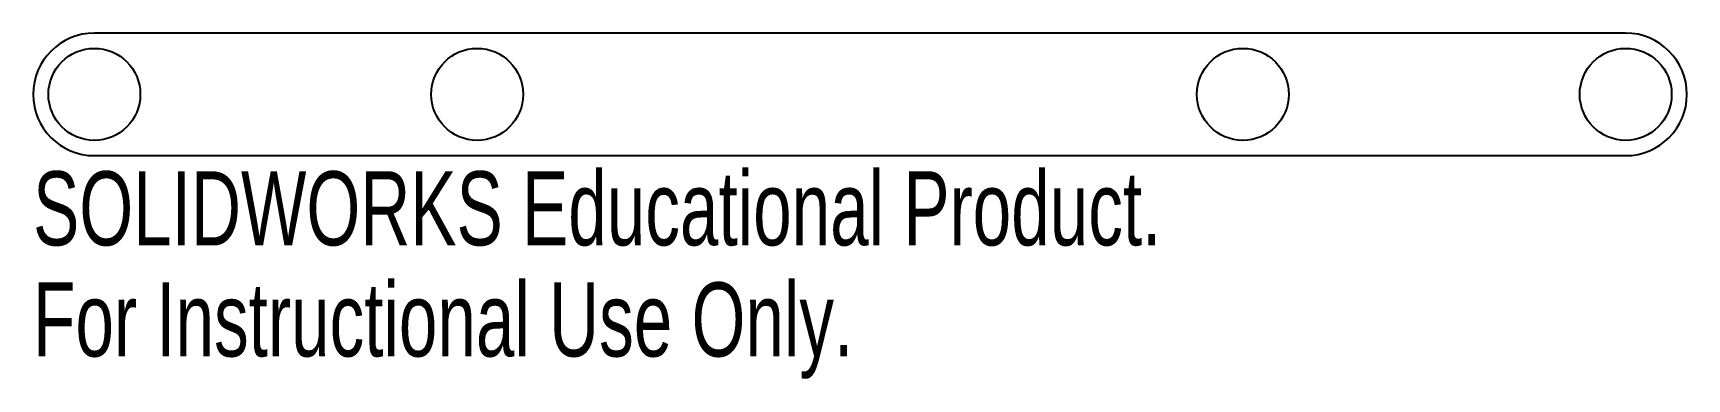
# Model space of a CAD drawing. Header units: millimetres. Extents: x -10 to 98, y -17 to 5.
import ezdxf

# ---------------------------------------------------------------- set-up
doc = ezdxf.new("R2010")
doc.units = ezdxf.units.MM
doc.styles.add('SLDTEXTSTYLE0', font='TXT', dxfattribs={"width": 0.7})

msp = doc.modelspace()

# ---------------------------------------------------------------- linework, layer by layer
at = {"color": 7, "linetype": 'Continuous', "lineweight": 25}
for p, q in [((93.76, 5.34), (-6.24, 5.34)), ((-6.24, -2.66), (93.76, -2.66))]:
    msp.add_line(p, q, dxfattribs=at)
for centre in [(-6.24, 1.34), (18.76, 1.34), (68.76, 1.34), (93.76, 1.34)]:
    msp.add_circle(centre, 3, dxfattribs=at)
for centre, start, end in [((-6.24, 1.34), 90, 270), ((93.76, 1.34), 270, 90)]:
    msp.add_arc(centre, 4, start, end, dxfattribs=at)

# ---------------------------------------------------------------- texts
at = {"color": 7, "linetype": 'Continuous', "char_height": 4.8336, "attachment_point": 1, "style": 'SLDTEXTSTYLE0'}
for s, insert in [('SOLIDWORKS Educational Product.', (-10.24, -3.68)), ('For Instructional Use Only.', (-10.24, -10.93))]:
    msp.add_mtext(s, dxfattribs=dict(at, insert=insert))

doc.saveas('drawing.dxf')
